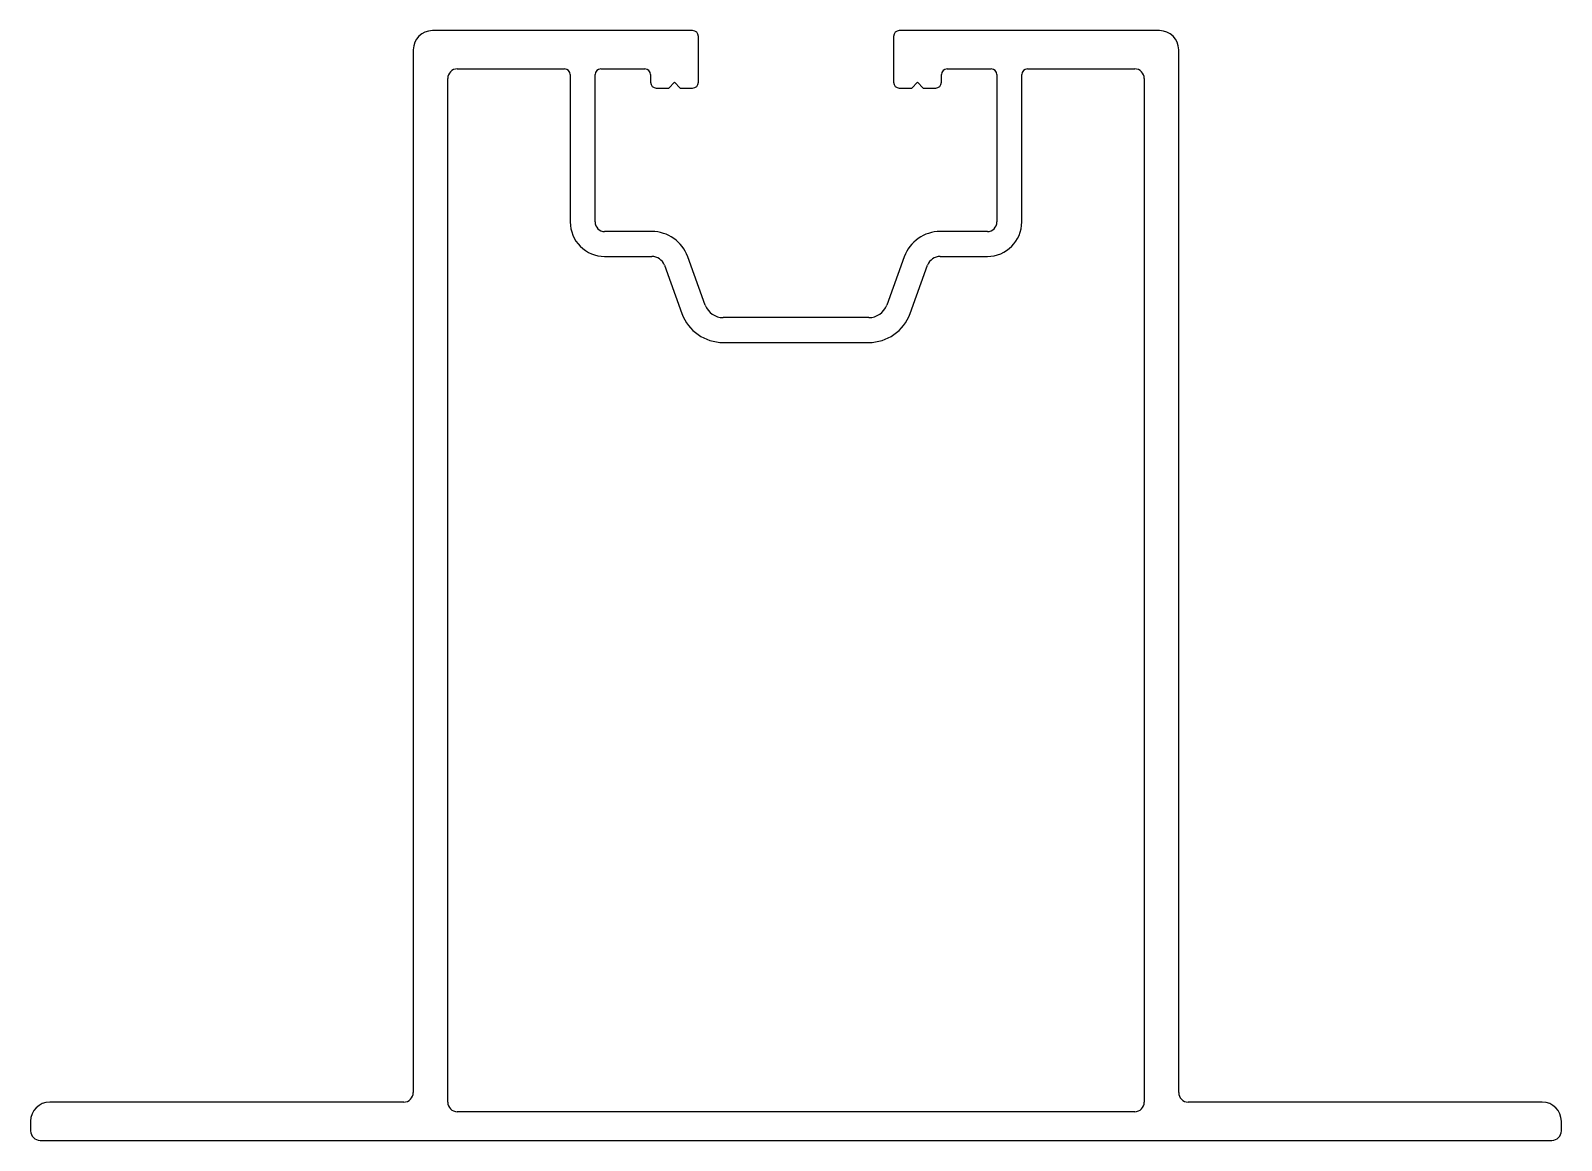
# Model space of a CAD drawing. Extents: x 2702.8 to 2782.8, y 1038.5 to 1096.5.
import ezdxf

# ---------------------------------------------------------------- set-up
doc = ezdxf.new("R2010")
doc.units = 0
doc.layers.get('0').update_dxf_attribs({"linetype": 'CONTINUOUS'})

msp = doc.modelspace()

# ---------------------------------------------------------------- linework, layer by layer
for p, q in [((2737.406, 1096.515), (2723.806, 1096.515)), ((2737.706, 1093.815), (2737.706, 1096.215)), ((2747.906, 1096.215), (2747.906, 1093.815)), ((2761.806, 1096.515), (2748.206, 1096.515)), ((2722.806, 1095.515), (2722.806, 1041.015)), ((2762.806, 1041.015), (2762.806, 1095.515)), ((2725.106, 1094.515), (2730.706, 1094.515)), ((2732.606, 1094.515), (2734.906, 1094.515)), ((2750.706, 1094.515), (2753.006, 1094.515)), ((2754.906, 1094.515), (2760.506, 1094.515)), ((2724.606, 1040.515), (2724.606, 1094.015)), ((2731.006, 1094.215), (2731.006, 1086.515)), ((2732.306, 1086.515), (2732.306, 1094.215)), ((2735.206, 1094.215), (2735.206, 1093.815)), ((2736.156, 1093.515), (2736.456, 1093.815)), ((2736.456, 1093.815), (2736.756, 1093.515)), ((2748.856, 1093.515), (2749.156, 1093.815)), ((2749.156, 1093.815), (2749.456, 1093.515)), ((2750.406, 1093.815), (2750.406, 1094.215)), ((2753.306, 1094.215), (2753.306, 1086.515)), ((2754.606, 1086.515), (2754.606, 1094.215)), ((2761.006, 1094.015), (2761.006, 1040.515)), ((2735.506, 1093.515), (2736.156, 1093.515)), ((2736.756, 1093.515), (2737.406, 1093.515)), ((2748.206, 1093.515), (2748.856, 1093.515)), ((2749.456, 1093.515), (2750.106, 1093.515)), ((2735.268, 1086.015), (2732.806, 1086.015)), ((2752.806, 1086.015), (2750.345, 1086.015)), ((2732.806, 1084.715), (2735.268, 1084.715)), ((2735.926, 1084.255), (2736.845, 1081.729)), ((2738.067, 1082.173), (2737.148, 1084.699)), ((2748.465, 1084.699), (2747.546, 1082.173)), ((2748.768, 1081.729), (2749.687, 1084.255)), ((2750.345, 1084.715), (2752.806, 1084.715)), ((2746.606, 1081.515), (2739.007, 1081.515)), ((2739.007, 1080.215), (2746.606, 1080.215)), ((2722.306, 1040.515), (2703.806, 1040.515)), ((2760.506, 1040.015), (2725.106, 1040.015)), ((2781.806, 1040.515), (2763.306, 1040.515)), ((2702.806, 1039.515), (2702.806, 1039.015)), ((2782.806, 1039.015), (2782.806, 1039.515)), ((2703.306, 1038.515), (2782.306, 1038.515))]:
    msp.add_line(p, q)
for centre, radius, start, end in [((2723.806, 1095.515), 1, 90, 180), ((2737.406, 1096.215), 0.3, 0, 90), ((2748.206, 1096.215), 0.3, 90, 180), ((2761.806, 1095.515), 1, 0, 90), ((2725.106, 1094.015), 0.5, 90, 180), ((2730.706, 1094.215), 0.3, 0, 90), ((2732.606, 1094.215), 0.3, 90, 180), ((2734.906, 1094.215), 0.3, 0, 90), ((2750.706, 1094.215), 0.3, 90, 180), ((2753.006, 1094.215), 0.3, 0, 90), ((2754.906, 1094.215), 0.3, 90, 180), ((2760.506, 1094.015), 0.5, 0, 90), ((2735.506, 1093.815), 0.3, 180.00001, 270), ((2737.406, 1093.815), 0.3, 270, 360), ((2748.206, 1093.815), 0.3, 180.00001, 270), ((2750.106, 1093.815), 0.3, 270, 360), ((2732.806, 1086.515), 1.8, 179.99999, 270), ((2732.806, 1086.515), 0.5, 180, 270), ((2752.806, 1086.515), 0.5, 270, 0), ((2752.806, 1086.515), 1.8, 270, 360), ((2735.268, 1084.015), 2, 20, 90), ((2750.345, 1084.015), 2, 90, 160), ((2735.268, 1084.015), 0.7, 20, 90), ((2750.345, 1084.015), 0.7, 90, 160), ((2739.007, 1082.515), 2.3, 200.00001, 270), ((2739.007, 1082.515), 1, 200.00001, 270), ((2746.606, 1082.515), 1, 270, 340), ((2746.606, 1082.515), 2.3, 270, 340), ((2722.306, 1041.015), 0.5, 270, 0), ((2763.306, 1041.015), 0.5, 180, 270), ((2703.806, 1039.515), 1, 90, 180), ((2725.106, 1040.515), 0.5, 180, 270), ((2760.506, 1040.515), 0.5, 270, 0), ((2781.806, 1039.515), 1, 0, 90), ((2703.306, 1039.015), 0.5, 180, 270), ((2782.306, 1039.015), 0.5, 270, 0)]:
    msp.add_arc(centre, radius, start, end)

doc.saveas('drawing.dxf')
